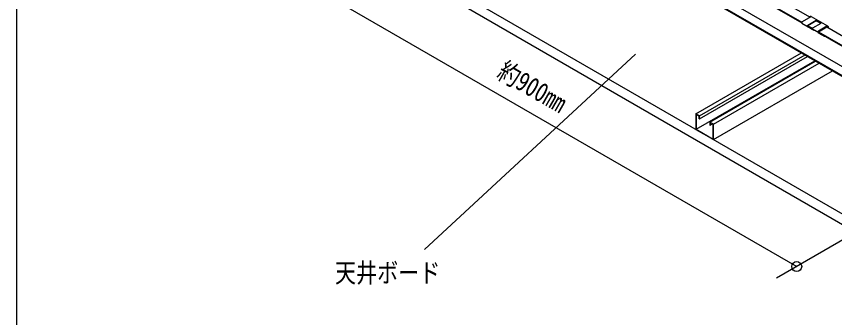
# Model space of a CAD drawing. Units: millimetres on the paper. Extents: x -3.97 to 3.97, y -2.75 to 2.75.
# Drawn here: x -3.97 to -1.657, y -0.891 to -0.039 of the extents above; entities that cross this region are included whole.
import ezdxf
from ezdxf.enums import TextEntityAlignment as Align

# ---------------------------------------------------------------- set-up
doc = ezdxf.new("R2010")
doc.units = ezdxf.units.MM
doc.header["$LTSCALE"] = 0.03
for name, color, linetype in [('0-0_文字･図枠･寸法', 7, 'Continuous'), ('0-2_天井下地', 7, 'Continuous'), ('0-3_天井ボード', 7, 'Continuous')]:
    doc.layers.add(name, color=color, linetype=linetype)
doc.styles.add('ＭＳ ゴシック', font='')
doc.styles.get('ＭＳ ゴシック').set_extended_font_data('MS Gothic')

msp = doc.modelspace()

# ---------------------------------------------------------------- linework, layer by layer
at = {"layer": '0-0_文字･図枠･寸法'}
for p, q in [((-3.23738, 0.1042), (-1.76415, -0.74628)), ((-2.22022, -0.1461), (-2.81605, -0.6986)), ((-1.30626, -0.48195), (-1.82138, -0.77932))]:
    msp.add_line(p, q, dxfattribs=at)
msp.add_lwpolyline([(3.96983, 2.7451), (-3.96983, 2.7451), (-3.96983, -2.7451)], dxfattribs=at)
msp.add_circle((-1.76415, -0.74628), 0.01408, dxfattribs=at)
at = {"layer": '0-2_天井下地'}
for p, q in [((-2.28211, 0.27899), (-1.72626, -0.04189)), ((-2.30281, 0.26336), (-1.74969, -0.05596)), ((-2.30204, 0.26061), (-1.75008, -0.05803)), ((-2.31745, 0.18674), (-1.34628, -0.3739)), ((-2.30202, 0.20312), (-1.35052, -0.34616)), ((-2.31745, 0.18444), (-1.34521, -0.37682)), ((-1.72467, -0.04097), (-1.74856, -0.05477)), ((-1.72589, -0.03978), (-1.72749, -0.0407)), ((-1.72308, -0.04006), (-1.67729, -0.06649)), ((-1.74969, -0.05856), (-1.73139, -0.06912)), ((-1.71546, -0.07832), (-1.73376, -0.06775)), ((-1.73263, -0.06396), (-1.70874, -0.05017)), ((-1.70874, -0.05201), (-1.73263, -0.0658)), ((-1.73263, -0.0658), (-1.71982, -0.07319)), ((-1.73263, -0.0681), (-1.72022, -0.07527)), ((-1.70874, -0.05201), (-1.70874, -0.05017)), ((-1.70874, -0.05201), (-1.6964, -0.05913)), ((-1.67888, -0.06741), (-1.70277, -0.0812)), ((-1.70277, -0.08304), (-1.67888, -0.06925)), ((-1.67888, -0.06925), (-1.67888, -0.06741)), ((-1.67888, -0.06925), (-1.34297, -0.26317)), ((-1.72459, -0.07305), (-1.71663, -0.07765)), ((-1.70152, -0.08636), (-1.71982, -0.0758)), ((-1.71456, -0.07884), (-1.71456, -0.07883)), ((-1.7039, -0.08499), (-1.6856, -0.09556)), ((-1.70277, -0.08304), (-1.35058, -0.28635)), ((-1.70277, -0.08534), (-1.35122, -0.28829)), ((-1.68676, -0.09489), (-1.69473, -0.09029)), ((-1.6847, -0.09607), (-1.68457, -0.09585)), ((-2.04918, -0.31521), (-1.75055, -0.14282)), ((-2.03922, -0.32096), (-1.7406, -0.14856)), ((-2.03922, -0.32926), (-1.73341, -0.15271)), ((-2.04838, -0.35843), (-1.71272, -0.16466)), ((-1.99941, -0.34394), (-1.70078, -0.17155)), ((-1.99941, -0.38762), (-1.66295, -0.19339)), ((-2.04918, -0.31521), (-2.04918, -0.35889)), ((-2.03922, -0.32096), (-2.04918, -0.31521)), ((-2.03922, -0.32926), (-2.03922, -0.32096)), ((-2.04002, -0.3288), (-2.03922, -0.32926)), ((-2.00936, -0.3382), (-2.00936, -0.3465)), ((-2.00936, -0.3465), (-2.00857, -0.34696)), ((-2.00857, -0.34696), (-2.00217, -0.34327)), ((-1.99941, -0.38762), (-1.99941, -0.34394)), ((-2.04918, -0.35889), (-1.99941, -0.38762))]:
    msp.add_line(p, q, dxfattribs=at)
for points in [[(-1.74856, -0.05477), (-1.74902, -0.05511), (-1.74945, -0.05559), (-1.74979, -0.05615), (-1.75003, -0.05675), (-1.75015, -0.05734), (-1.75012, -0.05787), (-1.74997, -0.05828), (-1.74969, -0.05856)], [(-1.73376, -0.06775), (-1.73404, -0.06748), (-1.7342, -0.06706), (-1.73422, -0.06653), (-1.73411, -0.06595), (-1.73387, -0.06534), (-1.73352, -0.06478), (-1.7331, -0.06431), (-1.73263, -0.06396)], [(-1.72459, -0.07305), (-1.72542, -0.07257), (-1.72633, -0.07205), (-1.72728, -0.0715), (-1.72823, -0.07095), (-1.72915, -0.07041), (-1.73001, -0.06992), (-1.73076, -0.06949), (-1.73139, -0.06912)], [(-1.7187, -0.07201), (-1.69481, -0.05821), (-1.70874, -0.05017)], [(-1.71982, -0.0758), (-1.7201, -0.07552), (-1.72026, -0.07511), (-1.72028, -0.07458), (-1.72017, -0.07399), (-1.71993, -0.07339), (-1.71958, -0.07283), (-1.71916, -0.07235), (-1.7187, -0.07201)], [(-1.71546, -0.07832), (-1.71499, -0.07859), (-1.71469, -0.07877), (-1.71457, -0.07883), (-1.71464, -0.0788), (-1.71489, -0.07865), (-1.71532, -0.0784), (-1.7159, -0.07806), (-1.71663, -0.07765)], [(-1.70277, -0.0812), (-1.70323, -0.08155), (-1.70366, -0.08202), (-1.704, -0.08258), (-1.70424, -0.08318), (-1.70436, -0.08377), (-1.70433, -0.0843), (-1.70418, -0.08472), (-1.7039, -0.08499)], [(-1.70152, -0.08636), (-1.7009, -0.08673), (-1.70014, -0.08716), (-1.69929, -0.08765), (-1.69837, -0.08819), (-1.69741, -0.08874), (-1.69646, -0.08928), (-1.69556, -0.08981), (-1.69473, -0.09029)], [(-1.68676, -0.09489), (-1.68604, -0.0953), (-1.68545, -0.09564), (-1.68503, -0.09589), (-1.68477, -0.09603), (-1.6847, -0.09607), (-1.68482, -0.09601), (-1.68512, -0.09583), (-1.6856, -0.09556)], [(-1.99941, -0.34394), (-2.00936, -0.3382), (-1.71073, -0.1658)], [(-2.04002, -0.3288), (-2.04002, -0.32142), (-2.04838, -0.31659), (-2.04838, -0.35843), (-2.0002, -0.38624), (-2.0002, -0.3444), (-2.00857, -0.33958), (-2.00857, -0.34696)]]:
    msp.add_lwpolyline(points, dxfattribs=at)
for centre, radius, start, end in [((-1.72626, -0.04306), 0.00263, 52.69391, 127.31684), ((-1.72473, -0.04236), 0.00283, 54.38228, 114.30701), ((-1.68337, -0.07451), 0.0084, 24.06623, 57.72209), ((-1.68209, -0.07389), 0.00882, 9.62328, 57.05517)]:
    msp.add_arc(centre, radius, start, end, dxfattribs=at)
at = {"layer": '0-3_天井ボード'}
msp.add_line((-3.40992, 0.42665), (-1.21999, -0.83757), dxfattribs=at)
msp.add_lwpolyline([(-3.40992, 0.42665), (-3.40992, 0.39791), (-1.21999, -0.86631)], dxfattribs=at)

# ---------------------------------------------------------------- texts
at = {"layer": '0-0_文字･図枠･寸法', "style": 'ＭＳ ゴシック', "width": 0.8}
msp.add_text('約900mm', height=0.05461, rotation=330, dxfattribs=at).set_placement((-2.6232, -0.22448), align=Align.BOTTOM_LEFT)
msp.add_text('天井ボード', height=0.05461, dxfattribs=at).set_placement((-3.06924, -0.8075), align=Align.BOTTOM_LEFT)

doc.saveas('drawing.dxf')
